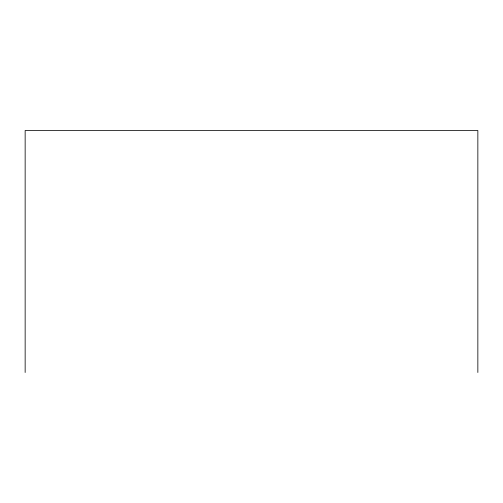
<?xml version="1.0" encoding="UTF-8"?>
<svg xmlns="http://www.w3.org/2000/svg" width="503" height="503" viewBox="0 0 503 503"><rect width="100%" height="100%" fill="white"/><g stroke="black" fill="none" stroke-linecap="round" stroke-linejoin="round"><path stroke-width="0.75" d="M477.85 372.49L477.85 130.51L25.15 130.51L25.15 372.49"/></g></svg>
